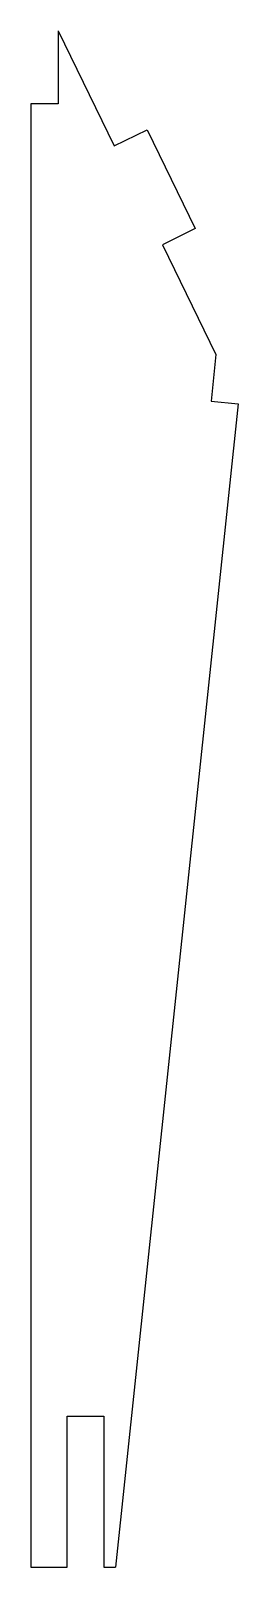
# Model space of a CAD drawing. Header units: millimetres. Extents: x 6.9 to 18.2, y 5.4 to 89.3.
import ezdxf

# ---------------------------------------------------------------- set-up
doc = ezdxf.new("R2010")
doc.units = ezdxf.units.MM
doc.layers.add('细线层', color=4, linetype='Continuous', lineweight=25)

msp = doc.modelspace()

# ---------------------------------------------------------------- linework, layer by layer
at = {"layer": '细线层'}
for p, q in [((8.391, 89.316), (8.391, 85.316)), ((8.391, 89.316), (11.459, 83.024)), ((8.391, 85.316), (6.891, 85.316)), ((6.891, 85.316), (6.891, 5.408)), ((11.459, 83.024), (13.257, 83.901)), ((13.257, 83.901), (15.887, 78.508)), ((15.887, 78.508), (14.09, 77.632)), ((14.09, 77.632), (17.013, 71.638)), ((17.013, 71.638), (16.744, 69.091)), ((17.013, 71.638), (16.744, 69.091)), ((18.235, 68.933), (11.528, 5.408)), ((16.744, 69.091), (18.235, 68.933)), ((16.744, 69.091), (18.235, 68.933)), ((8.891, 5.408), (8.891, 13.658)), ((8.891, 13.658), (10.891, 13.658)), ((10.891, 13.658), (10.891, 5.408)), ((6.891, 5.408), (8.891, 5.408)), ((10.891, 5.408), (11.528, 5.408))]:
    msp.add_line(p, q, dxfattribs=at)

doc.saveas('drawing.dxf')
